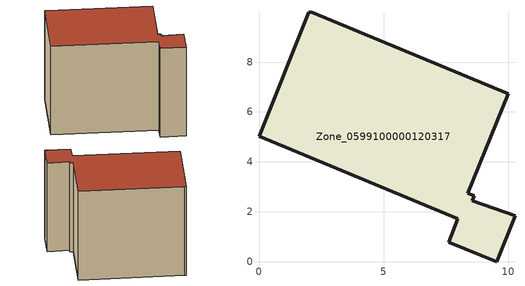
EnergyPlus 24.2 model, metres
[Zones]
Zone_0599100000120317
 floor ground (C_G): 7.6,0.78 7.97,1.71 0,5.02 2,9.99 2.12,9.99 9.99,6.73 8.38,2.74 8.63,2.64 8.56,2.43 10.27,1.83 9.53,0 z0
 wall outside (C_F): 7.97,1.71 7.6,0.78 9.53,0 10.27,1.83 8.56,2.43 8.63,2.64 8.38,2.74 9.99,6.73 2.12,9.99 2,9.99 0,5.02 7.97,1.71 z0:8.3
 roof outside (C_R): 2.12,9.99 2,9.99 0,5.02 7.97,1.71 7.6,0.78 9.53,0 10.27,1.83 8.56,2.43 8.63,2.64 8.38,2.74 9.99,6.73 z8.3
[BUILDING]
Pand.0599100000120317: North Axis=0; Terrain=City; Loads Convergence Tolerance Value=0.04; Temperature Convergence Tolerance Value=0.4; Solar Distribution=FullExterior; Maximum Number of Warmup Days=25; Minimum Number of Warmup Days=1
[Site:Location]
Rotterdam.The.Hague.AP_ZH_NLD Design_Conditions: Latitude=51.96; Longitude=4.45; Time Zone=1; Elevation=-4.5
[SITE:GROUNDTEMPERATURE:BUILDINGSURFACE]
18, 18, 18, 18, 18, 18, 18, 18, 18, 18, 18, 18
[MATERIAL] Thermal Absorptance=0.9; Solar Absorptance=0.7; Visible Absorptance=0.7
Name | Roughness | Thickness | Conductivity | Density | Specific Heat
G.TI.1992-2005 | MediumSmooth | 0.15 | 0.06 | 540 | 1210
F.TI.1992-2005 | Rough | 0.3 | 0.12 | 1920 | 840
R.TI.1992-2005 | MediumRough | 0.2 | 0.08 | 1500 | 1000
[CONSTRUCTION]
C_G: G.TI.1992-2005
C_F: F.TI.1992-2005
C_R: R.TI.1992-2005
[ZONE]
Zone_0599100000120317: Type=1; Multiplier=1; Ceiling Height=Autocalculate; Volume=Autocalculate; Floor Area=autocalculate; Part of Total Floor Area=Yes
[ZONEINFILTRATION:DESIGNFLOWRATE]
Infil_Zone_0599100000120317: Zone or ZoneList or Space or SpaceList=Zone_0599100000120317; Schedule=AlwaysOn; Design Flow Rate Calculation Method=Flow/Area; Flow Rate per Floor Area=0.0015; Constant Term Coefficient=1; Temperature Term Coefficient=0; Velocity Term Coefficient=0; Velocity Squared Term Coefficient=0
[HVACTEMPLATE:ZONE:IDEALLOADSAIRSYSTEM]
Zone_0599100000120317: Maximum Heating Supply Air Temperature=50; Minimum Cooling Supply Air Temperature=13; Maximum Heating Supply Air Humidity Ratio=0.0156; Minimum Cooling Supply Air Humidity Ratio=0.0077; Heating Limit=NoLimit; Cooling Limit=NoLimit; Dehumidification Control Type=ConstantSensibleHeatRatio; Cooling Sensible Heat Ratio=0.7; Dehumidification Setpoint=60; Humidification Control Type=None; Humidification Setpoint=30; Outdoor Air Method=None; Outdoor Air Flow Rate per Person=0.00944; Outdoor Air Flow Rate per Zone Floor Area=0; Outdoor Air Flow Rate per Zone=0; Demand Controlled Ventilation Type=None; Outdoor Air Economizer Type=NoEconomizer; Heat Recovery Type=None; Sensible Heat Recovery Effectiveness=0.7; Latent Heat Recovery Effectiveness=0.65
[ZONECONTROL:THERMOSTAT]
ThermostatControl_Zone_0599100000120317: Zone or ZoneList=Zone_0599100000120317; Control Type Schedule=DualSetpointControlType; Control 1=Thermostat_Zone_0599100000120317; Temperature Difference Between Cutout And Setpoint=0
[THERMOSTATSETPOINT:DUALSETPOINT]
Thermostat_Zone_0599100000120317: Heating Setpoint Temperature Schedule=HeatingSetpoint_Zone_0599100000120317; Cooling Setpoint Temperature Schedule=CoolingSetpoint_Zone_0599100000120317
[SCHEDULE:COMPACT]
HeatingSetpoint_Zone_0599100000120317: Through: 12/31, For: AllDays, Until: 24:00, 21
CoolingSetpoint_Zone_0599100000120317: Through: 12/31, For: AllDays, Until: 24:00, 24
DualSetpointControlType: Through: 12/31, For: AllDays, Until: 24:00, 4
AlwaysOn: Through: 12/31, For: AllDays, Until: 24:00, 1
